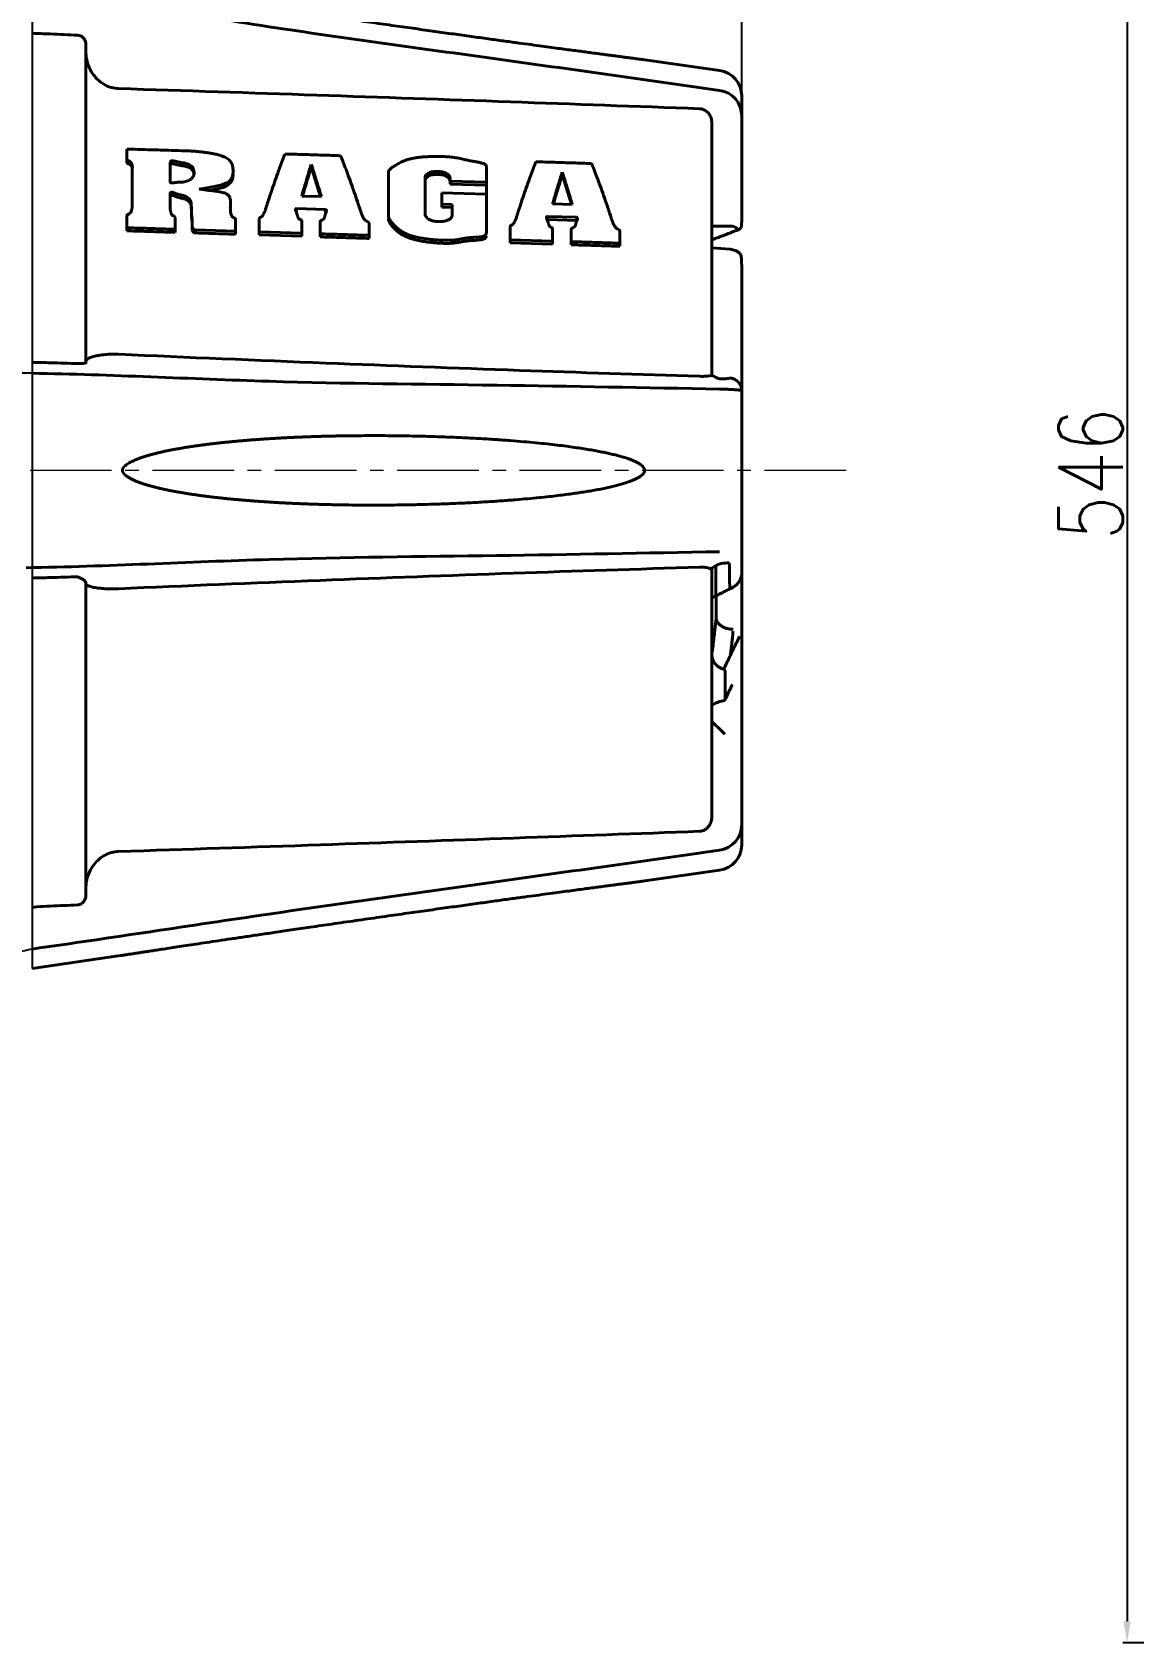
# Model space of a CAD drawing. Header units: millimetres. Extents: x 1758 to 4202, y 581 to 2263.
# Drawn here: x 2908 to 3165.2, y 1529 to 1904.9 of the extents above; entities that cross this region are included whole.
import ezdxf

# ---------------------------------------------------------------- set-up
doc = ezdxf.new("R2010")
doc.units = ezdxf.units.MM
doc.linetypes.add('CENTER2', pattern=[28.575, 19.05, -3.175, 3.175, -3.175])
for name, color, linetype, lineweight in [('1CEN', 4, 'CENTER2', 9), ('尺寸', 3, 'Continuous', 9), ('尺寸线', 3, 'Continuous', 15), ('粗实线', 7, 'Continuous', 40)]:
    doc.layers.add(name, color=color, linetype=linetype, lineweight=lineweight)
doc.styles.add('STYLE1', font='txt.shx', dxfattribs={"width": 0.8, "height": 3, "bigfont": 'gbcbig.shx'})
doc.dimstyles.new('工程标注', dxfattribs={"dimtxt": 6, "dimasz": 5, "dimexe": 1, "dimexo": 0, "dimgap": 1, "dimtad": 1, "dimdec": 0, "dimdsep": 46, "dimtxsty": 'STYLE1', "dimcen": 1, "dimclrd": 256, "dimclrt": 256, "dimadec": 0, "dimazin": 2, "dimtfac": 1, "dimtdec": 0, "dimtmove": 0, "dimatfit": 3, "dimfxl": 0, "dimtolj": 1, "dimarcsym": 0})

# ---------------------------------------------------------------- blocks, each defined once
blk = doc.blocks.new('*D15')
at = {"layer": 'DEFPOINTS', "color": 0, "ltscale": 10, "transparency": 16777216}
for p in [(3209.93, 2074.59), (3163.62, 1529.01), (3518.17, 1529.01)]:
    blk.add_point(p, dxfattribs=at)
at = {"layer": '尺寸线', "color": 0, "lineweight": -2, "ltscale": 10, "transparency": 16777216}
for p, q in [((3209.93, 2074.59), (3162.62, 2074.59)), ((3518.17, 1529.01), (3162.62, 1529.01))]:
    blk.add_line(p, q, dxfattribs=at)
at = {"layer": '尺寸线', "lineweight": -2, "ltscale": 10, "transparency": 16777216}
blk.add_line((3163.62, 2069.59), (3163.62, 1534.01), dxfattribs=at)
at = {"layer": '尺寸线', "ltscale": 10, "transparency": 16777216}
for points in [[(3162.78, 2069.59), (3164.45, 2069.59), (3163.62, 2074.59)], [(3162.78, 1534.01), (3164.45, 1534.01), (3163.62, 1529.01)]]:
    blk.add_solid(points, dxfattribs=at)
at = {"layer": '尺寸线', "ltscale": 10, "transparency": 16777216, "insert": (3155.12, 1801.8), "char_height": 3, "attachment_point": 5, "rotation": 90, "style": 'STYLE1'}
blk.add_mtext('\\A1;{\\H5x;546}', dxfattribs=at)
blk = doc.blocks.new('*D23')
at = {"layer": 'DEFPOINTS', "color": 0, "ltscale": 10, "transparency": 16777216}
for p in [(3073.65, 2151.74), (2110.95, 2095.16), (3073.65, 1889.99)]:
    blk.add_point(p, dxfattribs=at)
at = {"layer": '尺寸', "color": 0, "lineweight": -2, "ltscale": 10, "transparency": 16777216}
for p, q in [((2110.95, 2095.16), (2110.95, 2152.74)), ((3073.65, 1889.99), (3073.65, 2152.74))]:
    blk.add_line(p, q, dxfattribs=at)
at = {"layer": '尺寸', "lineweight": -2, "ltscale": 10, "transparency": 16777216}
blk.add_line((2115.95, 2151.74), (3068.65, 2151.74), dxfattribs=at)
at = {"layer": '尺寸', "ltscale": 10, "transparency": 16777216}
for points in [[(2115.95, 2152.57), (2115.95, 2150.91), (2110.95, 2151.74)], [(3068.65, 2152.57), (3068.65, 2150.91), (3073.65, 2151.74)]]:
    blk.add_solid(points, dxfattribs=at)
at = {"layer": '尺寸', "ltscale": 10, "transparency": 16777216, "insert": (2592.3, 2160.24), "char_height": 3, "attachment_point": 5, "style": 'STYLE1'}
blk.add_mtext('\\A1;{\\H5x;963}', dxfattribs=at)

msp = doc.modelspace()

# ---------------------------------------------------------------- linework, layer by layer
at = {"color": 7, "linetype": 'Continuous'}
msp.add_line((2907.997, 1918.796), (2907.997, 1686.375), dxfattribs=at)
for points, knots in [([(2907.997, 1825.294), (2902.681, 1825.306), (2890.213, 1825.331), (2869.99, 1825.366), (2846.647, 1825.397), (2821.316, 1825.422), (2793.786, 1825.442), (2763.938, 1825.453), (2743.231, 1825.454), (2732.478, 1825.453)], [69.5005712, 69.5005712, 69.5005712, 69.5005712, 85.4477395, 106.904581, 130.1700807, 155.4757981, 182.8995495, 212.7602125, 245.0191428, 245.0191428, 245.0191428, 245.0191428]), ([(2907.997, 1690.919), (2903.27, 1689.804), (2893.511, 1688.504), (2878.838, 1686.643), (2864.002, 1684.86), (2850.747, 1683.351), (2838.828, 1682.066), (2828.044, 1680.964), (2818.247, 1680.013), (2809.331, 1679.189), (2801.197, 1678.465), (2793.691, 1677.841), (2786.608, 1677.228), (2772.894, 1676.434), (2761.817, 1673.227), (2752.745, 1672.568)], [69.3320038, 69.3320038, 69.3320038, 69.3320038, 82.1285454, 98.8693385, 113.7009861, 126.9576604, 138.8891545, 149.6674815, 159.4777749, 168.418445, 176.5298085, 183.9751088, 191.0137822, 197.8604956, 225.1487583, 225.1487583, 225.1487583, 225.1487583])]:
    msp.add_open_spline(points, degree=3, knots=knots, dxfattribs=at)
at = {"layer": '1CEN', "color": 1}
msp.add_line((3097.997, 1802.593), (2176.178, 1802.593), dxfattribs=at)
at = {"layer": '粗实线', "color": 0}
for p, q in [((2920.508, 1827.797), (2920.508, 1902.048)), ((3051.021, 1898.427), (3068.493, 1895.939)), ((3073.652, 1861.362), (3073.652, 1889.993)), ((3066.645, 1824.932), (3066.645, 1883.826)), ((2930.123, 1875.134), (2930.122, 1877.613)), ((2931.371, 1872.925), (2931.371, 1864.834)), ((2940.206, 1874.646), (2940.206, 1869.888)), ((2973.149, 1873.327), (2973.149, 1874.039)), ((2991.183, 1872.14), (2991.183, 1862.063)), ((3014.057, 1873.498), (3014.057, 1869.177)), ((3031.738, 1871.512), (3031.738, 1872.225)), ((2999.711, 1870.818), (2999.711, 1862.371)), ((3005.585, 1870.325), (3005.585, 1870.676)), ((3005.585, 1869.439), (3005.585, 1870.325)), ((3014.057, 1869.887), (3005.585, 1870.149)), ((3014.057, 1869.177), (3005.585, 1869.439)), ((3014.057, 1860.925), (3014.057, 1869.877)), ((2931.374, 1864.505), (2931.371, 1864.834)), ((2940.208, 1865.09), (2940.206, 1864.043)), ((2940.207, 1867.332), (2940.208, 1865.09)), ((2970.916, 1866.639), (2975.51, 1866.499)), ((3003.648, 1864.013), (3003.648, 1867.397)), ((3003.648, 1867.397), (3014.057, 1867.073)), ((3003.648, 1864.722), (3006.066, 1864.647)), ((3006.066, 1862.193), (3006.066, 1864.647)), ((3014.057, 1867.073), (3014.057, 1858.1)), ((3029.505, 1864.829), (3034.099, 1864.689)), ((2930.123, 1858.523), (2930.123, 1862.092)), ((2941.398, 1861.657), (2941.398, 1858.171)), ((2954.258, 1863.594), (2954.255, 1863.452)), ((2954.26, 1863.855), (2954.258, 1863.594)), ((2954.258, 1863.452), (2954.258, 1863.594)), ((2955.475, 1861.259), (2955.475, 1857.73)), ((2961.003, 1857.556), (2961.003, 1861.366)), ((2969.723, 1863.706), (2976.497, 1863.496)), ((2970.91, 1860.841), (2970.91, 1857.247)), ((2975.26, 1857.109), (2975.26, 1860.684)), ((2976.497, 1862.787), (2976.497, 1863.496)), ((3003.648, 1864.013), (3006.066, 1863.938)), ((3028.299, 1861.181), (3035.087, 1860.971)), ((3028.313, 1861.891), (3035.087, 1861.681)), ((3035.087, 1860.971), (3035.087, 1861.681)), ((2946.085, 1858.023), (2946.085, 1858.739)), ((2946.085, 1858.739), (2955.475, 1858.446)), ((2961.003, 1858.272), (2970.91, 1857.963)), ((2961.003, 1857.556), (2970.91, 1857.247)), ((2986.641, 1856.754), (2986.641, 1857.47)), ((3019.592, 1855.721), (3019.592, 1859.543)), ((3029.5, 1859.018), (3029.5, 1855.411)), ((3033.849, 1855.274), (3033.849, 1858.86)), ((3019.592, 1856.437), (3029.5, 1856.128)), ((3019.592, 1855.721), (3029.5, 1855.411)), ((3045.23, 1854.918), (3045.23, 1855.635)), ((3070.888, 1854.226), (3066.645, 1854.584)), ((3073.411, 1852.936), (3073.411, 1852.937)), ((3073.652, 1849.675), (3073.652, 1715.242)), ((2920.508, 1827.471), (2920.508, 1827.797)), ((3066.645, 1824.486), (3066.645, 1824.932)), ((2979.809, 1810.659), (2979.845, 1810.66)), ((2979.831, 1794.575), (2979.826, 1794.575)), ((3066.645, 1721.709), (3066.645, 1779.28)), ((2920.508, 1703.45), (2920.508, 1776.417)), ((3067.644, 1767.892), (3067.644, 1773.078)), ((3067.646, 1768.363), (3067.646, 1773.079)), ((3069.768, 1755.814), (3069.768, 1749.127)), ((3051.021, 1706.808), (3068.493, 1709.296)), ((2907.997, 1686.341), (2928.629, 1689.376))]:
    msp.add_line(p, q, dxfattribs=at)
at = {"layer": '粗实线'}
msp.add_line((2907.997, 1700.574), (2908.998, 1700.777), dxfattribs=at)
at = {"layer": '粗实线', "color": 0}
for centre, start, end in [((3067.646, 1889.993), 0, 81.89421), ((3067.646, 1885.356), 0, 81.89421), ((3067.646, 1719.947), 278.10579, 0), ((3067.646, 1715.242), 278.10579, 0)]:
    msp.add_arc(centre, 6.006, start, end, dxfattribs=at)
for points, start_tangent, end_tangent in [([(2907.997, 1914.681), (2963.237, 1906.167), (3016.271, 1898.653), (3068.493, 1891.301)], (0.9901139, -0.1402656), (0.9901087, -0.1403022)), ([(3050.166, 1898.539), (3049.635, 1898.608), (3049.017, 1898.689), (3048.303, 1898.783), (3047.493, 1898.889), (3046.586, 1899.009), (3045.58, 1899.141), (3044.469, 1899.288), (3043.245, 1899.449), (3041.887, 1899.629), (3040.434, 1899.822), (3038.98, 1900.015), (3037.516, 1900.21), (3036.004, 1900.412), (3034.406, 1900.625), (3032.684, 1900.856), (3030.801, 1901.109), (3028.719, 1901.39), (3026.399, 1901.704), (3023.804, 1902.056), (3020.895, 1902.452), (3017.635, 1902.898), (3013.98, 1903.401), (3010.003, 1903.95), (3005.83, 1904.53), (3001.459, 1905.141), (2996.855, 1905.788), (2991.986, 1906.478), (2986.819, 1907.214), (2981.283, 1908.009), (2975.759, 1908.807), (2970.825, 1909.526), (2966.523, 1910.156), (2962.735, 1910.713), (2959.358, 1911.213), (2956.293, 1911.668), (2953.435, 1912.094), (2950.685, 1912.506), (2948.13, 1912.889), (2945.865, 1913.231), (2943.881, 1913.53), (2942.145, 1913.793), (2940.624, 1914.024), (2939.286, 1914.227), (2938.097, 1914.408), (2937.024, 1914.571), (2936.036, 1914.722), (2935.101, 1914.865), (2934.185, 1915.005), (2933.281, 1915.144), (2932.439, 1915.273), (2931.688, 1915.388), (2931.024, 1915.49), (2930.436, 1915.58), (2929.924, 1915.659), (2929.489, 1915.726), (2929.126, 1915.782), (2928.897, 1915.817)], (-0.991491, 0.1301752), (-0.9883401, 0.1522624)), ([(2918.611, 1904.175), (2915.415, 1904.323), (2912.21, 1904.47), (2907.997, 1904.618)], (-0.9989337, 0.0461673), (-0.9989443, 0.0459388)), ([(2918.611, 1904.175), (2919.195, 1904.053), (2919.718, 1903.752), (2920.134, 1903.298), (2920.409, 1902.718), (2920.508, 1902.048)], (0.9989337, -0.0461673), (0, -1)), ([(2920.508, 1900.489), (2920.723, 1898.481), (2921.345, 1896.59), (2922.308, 1894.941), (2923.534, 1893.599), (2924.993, 1892.58), (2926.559, 1891.955), (2928.167, 1891.715)], (0, -1), (0.9994933, -0.0318294)), ([(3050.607, 1898.481), (3050.166, 1898.539)], (-0.9916409, 0.1290287), (-0.991491, 0.1301752)), ([(3051.021, 1898.427), (3050.607, 1898.481)], (0.9920292, -0.1260078), (-0.9916409, 0.1290287)), ([(2928.167, 1891.715), (2974.442, 1890.194), (3019.645, 1888.622), (3063.773, 1887.015)], (0.9994933, -0.0318294), (0.9993095, -0.0371545)), ([(3063.773, 1887.015), (3064.66, 1886.837), (3065.452, 1886.385), (3066.077, 1885.706), (3066.493, 1884.833), (3066.645, 1883.814)], (0.9993095, -0.0371545), (0, -1)), ([(2930.122, 1877.613), (2934.965, 1877.462), (2939.803, 1877.311), (2944.637, 1877.162)], (0.9995146, -0.0311527), (0.9995145, -0.0311574)), ([(2944.637, 1877.162), (2945.556, 1877.115), (2946.469, 1877.04), (2947.38, 1876.946), (2948.291, 1876.835), (2949.215, 1876.704), (2950.171, 1876.539), (2951.169, 1876.318), (2952.222, 1876.005), (2953.277, 1875.542), (2954.144, 1874.889), (2954.65, 1874.057), (2954.856, 1873.103), (2954.901, 1872.417)], (0.9995145, -0.0311574), (0.0040412, -0.9999918)), ([(2966.766, 1875.843), (2965.513, 1872.511), (2964.008, 1868.219), (2963.415, 1866.443)], (-0.3622717, -0.9320725), (-0.312924, -0.9497782)), ([(2967.009, 1876.466), (2966.766, 1875.843)], (-0.3665055, -0.9304159), (-0.3622717, -0.9320725)), ([(2967.009, 1876.466), (2971.341, 1876.331), (2975.669, 1876.196), (2979.994, 1876.061)], (0.9995143, -0.0311635), (0.9995142, -0.0311678)), ([(2979.994, 1876.061), (2980.243, 1875.442)], (0.3747053, -0.9271439), (0.3706265, -0.928782)), ([(2991.183, 1872.14), (2991.264, 1872.498), (2991.477, 1872.833), (2991.779, 1873.131), (2992.133, 1873.395), (2992.509, 1873.637), (2992.909, 1873.875), (2993.339, 1874.122), (2993.805, 1874.38), (2994.318, 1874.637), (2994.892, 1874.883), (2995.536, 1875.109), (2996.255, 1875.305), (2997.028, 1875.467), (2997.845, 1875.6), (2998.724, 1875.708), (2999.688, 1875.793), (3000.762, 1875.854), (3001.965, 1875.883), (3003.288, 1875.873), (3004.7, 1875.815), (3006.161, 1875.689), (3007.569, 1875.47), (3008.812, 1875.19), (3009.915, 1874.938), (3010.921, 1874.744), (3011.837, 1874.586), (3012.663, 1874.417), (3013.369, 1874.199), (3013.889, 1873.882)], (0.0036288, 0.9999934), (0.6699084, -0.7424438)), ([(2930.165, 1875.023), (2930.123, 1875.134)], (-0.6657848, 0.7461438), (0.0877283, 0.9961444)), ([(2930.122, 1874.413), (2930.123, 1874.897), (2930.122, 1875.134)], (0, 1), (-0.0033856, 0.9999943)), ([(2931.065, 1873.777), (2930.708, 1874.055), (2930.313, 1874.208), (2930.122, 1874.413)], (-0.629671, 0.7768619), (0.0016668, 0.9999986)), ([(2931.38, 1873.396), (2931.376, 1873.553), (2931.346, 1873.826), (2931.279, 1874.075), (2931.06, 1874.497), (2930.697, 1874.77), (2930.304, 1874.924), (2930.165, 1875.023)], (-0.0000905, 1), (-0.6657848, 0.7461438)), ([(2931.282, 1873.356), (2931.065, 1873.777)], (-0.3167393, 0.9485126), (-0.629671, 0.7768619)), ([(2931.371, 1872.925), (2931.378, 1873.253)], (0.000918, 0.9999996), (0.0224389, 0.9997482)), ([(2931.378, 1873.253), (2931.38, 1873.396)], (0.0224389, 0.9997482), (-0.0000906, 1)), ([(2945.797, 1872.158), (2945.796, 1872.172), (2945.71, 1872.749), (2945.472, 1873.265), (2945.119, 1873.686), (2944.665, 1873.994), (2944.169, 1874.191), (2943.689, 1874.322), (2943.233, 1874.401), (2942.815, 1874.458), (2942.438, 1874.521), (2942.099, 1874.594), (2941.791, 1874.667), (2941.509, 1874.732), (2941.247, 1874.787), (2941.003, 1874.832), (2940.566, 1874.871), (2940.206, 1874.646)], (-0.006593, 0.9999783), (-0.0014632, -0.9999989)), ([(2945.441, 1872.602), (2945.079, 1873.01), (2944.618, 1873.306), (2944.125, 1873.494), (2943.648, 1873.62), (2943.196, 1873.695), (2942.784, 1873.751), (2942.411, 1873.815), (2942.077, 1873.888), (2941.773, 1873.959), (2941.494, 1874.023), (2941.235, 1874.078), (2940.993, 1874.121), (2940.56, 1874.159), (2940.257, 1874.045)], (-0.559464, 0.8288547), (-0.7226038, -0.6912624)), ([(2945.769, 1871.782), (2945.692, 1872.097), (2945.441, 1872.602)], (-0.160322, 0.9870648), (-0.559464, 0.8288547)), ([(2945.724, 1871.57), (2945.797, 1872.158)], (0.2517258, 0.9677986), (-0.006593, 0.9999783)), ([(2954.901, 1872.417), (2954.888, 1872.075), (2954.651, 1871.078), (2954.092, 1870.246), (2953.187, 1869.624), (2951.947, 1869.188), (2950.469, 1868.843), (2948.822, 1868.542), (2947.013, 1868.255)], (0.0040412, -0.9999918), (-0.9889358, -0.1483439)), ([(2973.149, 1874.039), (2972.406, 1871.682), (2971.661, 1869.214), (2970.916, 1866.639)], (-0.3066254, -0.9518303), (-0.2730391, -0.9620029)), ([(2973.149, 1873.327), (2972.406, 1870.972), (2971.661, 1868.506), (2971.116, 1866.634)], (-0.3069783, -0.9517165), (-0.2757267, -0.9612361)), ([(2973.149, 1874.039), (2973.934, 1871.634), (2974.722, 1869.119), (2975.51, 1866.499)], (0.3167142, -0.948521), (0.2828682, -0.9591588)), ([(2973.149, 1873.327), (2973.934, 1870.924), (2974.722, 1868.41), (2975.298, 1866.506)], (0.3170682, -0.9484028), (0.2855939, -0.9583507)), ([(2980.243, 1875.442), (2981.592, 1871.945), (2983.197, 1867.486), (2983.91, 1865.402)], (0.3706265, -0.928782), (0.3193872, -0.9476243)), ([(3005.585, 1870.676), (3005.528, 1871.02), (3005.366, 1871.344), (3005.106, 1871.641), (3004.75, 1871.901), (3004.301, 1872.111), (3003.775, 1872.265), (3003.205, 1872.361), (3002.626, 1872.403), (3002.053, 1872.392), (3001.489, 1872.323), (3000.964, 1872.194), (3000.518, 1872.006), (3000.167, 1871.763), (2999.915, 1871.478), (2999.763, 1871.161), (2999.711, 1870.818)], (-0.0003305, 0.9999999), (-0.0020601, -0.9999979)), ([(3013.889, 1873.882), (3014.057, 1873.498)], (0.6699083, -0.7424438), (0, -1)), ([(3025.354, 1874.021), (3024.103, 1870.701), (3022.597, 1866.411), (3021.895, 1864.3)], (-0.3634521, -0.9316129), (-0.3111041, -0.9503758)), ([(3025.599, 1874.645), (3025.354, 1874.021)], (-0.3678628, -0.9298801), (-0.3634521, -0.9316129)), ([(3025.599, 1874.645), (3029.931, 1874.509), (3034.259, 1874.374), (3038.584, 1874.239)], (0.9995137, -0.0311818), (0.9995136, -0.0311866)), ([(3031.738, 1872.225), (3030.996, 1869.873), (3030.251, 1867.406), (3029.505, 1864.829)], (-0.3073715, -0.9515896), (-0.2727265, -0.9620916)), ([(3031.738, 1872.225), (3032.524, 1869.824), (3033.311, 1867.311), (3034.099, 1864.689)], (0.3174621, -0.948271), (0.2825516, -0.9592521)), ([(3038.584, 1874.239), (3038.833, 1873.621)], (0.3760622, -0.9265944), (0.3718136, -0.9283074)), ([(3038.833, 1873.621), (3040.181, 1870.135), (3041.787, 1865.678), (3042.611, 1863.26)], (0.3718136, -0.9283074), (0.3175551, -0.9482398)), ([(2940.206, 1869.888), (2940.551, 1869.696), (2940.824, 1869.711), (2941.112, 1869.747), (2941.421, 1869.794), (2941.761, 1869.838), (2942.139, 1869.862), (2942.556, 1869.866), (2943.011, 1869.887), (2943.499, 1869.956), (2944.021, 1870.074), (2944.562, 1870.264), (2945.08, 1870.568)], (-0.0016659, -0.9999986), (0.7848795, 0.6196484)), ([(2945.08, 1870.568), (2945.486, 1871.014), (2945.724, 1871.57)], (0.7848795, 0.6196484), (0.2517258, 0.9677986)), ([(2947.013, 1868.255), (2948.318, 1868.088), (2949.534, 1867.933), (2950.665, 1867.783), (2951.711, 1867.622), (2952.655, 1867.416), (2953.436, 1867.086)], (0.9917996, -0.1278025), (0.8444867, -0.5355766)), ([(2954.901, 1871.707), (2954.889, 1871.372), (2954.653, 1870.375), (2954.096, 1869.542), (2953.192, 1868.918), (2951.952, 1868.481), (2950.473, 1868.136), (2949.436, 1867.939)], (0.0040018, -0.999992), (-0.9845898, -0.1748796)), ([(3005.107, 1870.93), (3004.751, 1871.19), (3004.302, 1871.399), (3003.776, 1871.553), (3003.205, 1871.65), (3002.626, 1871.691), (3002.052, 1871.68), (3001.487, 1871.611), (3000.962, 1871.482), (3000.514, 1871.293), (3000.164, 1871.05), (2999.913, 1870.765), (2999.762, 1870.447)], (-0.7391917, 0.6734951), (-0.2914847, -0.9565755)), ([(3005.366, 1870.633), (3005.107, 1870.93)], (-0.5607834, 0.8279626), (-0.7391917, 0.6734951)), ([(3005.585, 1869.966), (3005.528, 1870.31), (3005.366, 1870.633)], (-0.0003308, 0.9999999), (-0.5607834, 0.8279626)), ([(3031.738, 1871.512), (3030.996, 1869.163), (3030.251, 1866.697), (3029.706, 1864.824)], (-0.3077476, -0.951468), (-0.2754856, -0.9613052)), ([(3031.738, 1871.512), (3032.524, 1869.114), (3033.311, 1866.602), (3033.887, 1864.696)], (0.3178393, -0.9481446), (0.2853502, -0.9584233)), ([(2931.314, 1863.798), (2931.359, 1864.112), (2931.373, 1864.413)], (0.201245, 0.9795409), (0.0136144, 0.9999073)), ([(2931.373, 1864.413), (2931.373, 1864.458), (2931.373, 1864.505)], (0.0136143, 0.9999073), (0.0003985, 0.9999999)), ([(2945.357, 1860.954), (2945.354, 1861.135), (2945.301, 1861.65), (2945.212, 1862.212), (2945.164, 1862.824), (2945.156, 1863.469), (2945.151, 1864.126), (2945.122, 1864.759), (2945.017, 1865.341), (2944.777, 1865.836), (2944.407, 1866.214), (2943.973, 1866.484), (2943.537, 1866.67), (2943.116, 1866.793), (2942.725, 1866.88), (2942.372, 1866.966), (2942.058, 1867.059), (2941.777, 1867.154), (2941.523, 1867.245), (2941.29, 1867.328), (2940.872, 1867.461), (2940.5, 1867.533), (2940.207, 1867.332)], (0.0002671, 1), (0.0516927, -0.998663)), ([(2945.297, 1860.965), (2945.208, 1861.534), (2945.163, 1862.152), (2945.156, 1862.803), (2945.15, 1863.462), (2945.118, 1864.093), (2945.005, 1864.671), (2944.754, 1865.158), (2944.378, 1865.528), (2943.943, 1865.791), (2943.508, 1865.972), (2943.089, 1866.09), (2942.702, 1866.177), (2942.353, 1866.262), (2942.042, 1866.355), (2941.765, 1866.45), (2941.513, 1866.54), (2941.282, 1866.622), (2940.868, 1866.753), (2940.501, 1866.825), (2940.248, 1866.73)], (-0.1522447, 0.9883428), (-0.7083697, -0.7058416)), ([(2953.436, 1867.086), (2953.958, 1866.585), (2954.206, 1865.961), (2954.278, 1865.249), (2954.28, 1865.073)], (0.8444867, -0.5355766), (0.0000638, -1)), ([(2954.28, 1865.073), (2954.267, 1864.46), (2954.254, 1863.855)], (0.0000638, -1), (-0.0001255, -1)), ([(2963.415, 1866.443), (2962.501, 1863.613)], (-0.312924, -0.9497782), (-0.3016715, -0.9534119)), ([(2983.91, 1865.402), (2984.801, 1862.709)], (0.3193872, -0.9476243), (0.3088945, -0.9510963)), ([(3021.895, 1864.3), (3021.091, 1861.797)], (-0.3111041, -0.9503758), (-0.3009757, -0.9536318)), ([(2930.123, 1862.092), (2930.3, 1862.323), (2930.666, 1862.491), (2930.985, 1862.793), (2931.086, 1863.008)], (-0.0762049, 0.9970922), (0.3359034, 0.9418964)), ([(2931.086, 1863.008), (2931.161, 1863.251), (2931.241, 1863.512), (2931.314, 1863.798)], (0.3359034, 0.9418964), (0.201245, 0.9795409)), ([(2940.206, 1864.043), (2940.216, 1863.689), (2940.251, 1863.361), (2940.314, 1863.06)], (0.0034804, -0.9999939), (0.2380289, -0.9712581)), ([(2940.314, 1863.06), (2940.385, 1862.782), (2940.457, 1862.524), (2940.576, 1862.293)], (0.2380289, -0.9712581), (0.6140922, -0.7892343)), ([(2940.576, 1862.293), (2940.765, 1862.126), (2940.982, 1862.014), (2941.398, 1861.657)], (0.6140922, -0.7892343), (0.0012064, -0.9999993)), ([(2945.335, 1860.051), (2945.337, 1860.227), (2945.351, 1860.662)], (0.0007863, 0.9999997), (0.0334195, 0.9994414)), ([(2945.351, 1860.662), (2945.357, 1860.954)], (0.0334195, 0.9994414), (0.0002671, 1)), ([(2954.256, 1863.452), (2954.257, 1863.355)], (0.0000621, -1), (0.0244439, -0.9997012)), ([(2954.257, 1863.355), (2954.261, 1863.262)], (0.0244439, -0.9997012), (0.0512756, -0.9986845)), ([(2954.261, 1863.262), (2954.293, 1862.957), (2954.357, 1862.677), (2954.439, 1862.422)], (0.0512757, -0.9986845), (0.3250524, -0.945696)), ([(2954.439, 1862.422), (2954.524, 1862.188), (2954.748, 1861.79), (2954.921, 1861.657)], (0.3250524, -0.945696), (0.8665517, -0.4990874)), ([(2954.921, 1861.657), (2955.109, 1861.565), (2955.475, 1861.259)], (0.8665517, -0.4990873), (0.0012336, -0.9999992)), ([(2961.003, 1861.366), (2961.171, 1861.609), (2961.337, 1861.702)], (-0.0708203, 0.9974891), (0.9021052, 0.4315162)), ([(2961.337, 1861.702), (2961.524, 1861.795), (2961.842, 1862.097), (2962.051, 1862.527), (2962.161, 1862.766), (2962.276, 1863.024), (2962.392, 1863.305)], (0.9021052, 0.4315162), (0.3626641, 0.9319199)), ([(2962.392, 1863.305), (2962.501, 1863.613)], (0.3626641, 0.9319199), (0.3016812, 0.9534089)), ([(2969.476, 1863.501), (2969.559, 1863.144), (2969.617, 1863.002)], (-0.2617982, -0.9651226), (0.3563682, -0.9343456)), ([(2969.723, 1863.706), (2969.481, 1863.516), (2969.476, 1863.501)], (-0.9977828, 0.0665544), (-0.2617982, -0.9651226)), ([(2969.617, 1863.002), (2969.675, 1862.846), (2969.803, 1862.495)], (0.3563682, -0.9343456), (0.3078731, -0.9514274)), ([(2969.709, 1862.997), (2969.723, 1863.469), (2969.723, 1863.5)], (0, 1), (-0.0123925, 0.9999232)), ([(2969.723, 1863.5), (2969.71, 1863.704)], (-0.0123925, 0.9999232), (-0.1318277, 0.9912726)), ([(2969.803, 1862.495), (2969.862, 1862.291)], (0.3078731, -0.9514274), (0.2535506, -0.9673221)), ([(2969.862, 1862.291), (2969.917, 1862.069), (2969.978, 1861.84)], (0.2535506, -0.9673221), (0.2970042, -0.9548762)), ([(2969.978, 1861.84), (2970.068, 1861.617), (2970.364, 1861.272), (2970.722, 1861.077), (2970.91, 1860.841)], (0.2970042, -0.9548762), (0.0012727, -0.9999992)), ([(2975.26, 1860.684), (2975.438, 1860.928), (2975.806, 1861.107), (2976.126, 1861.416), (2976.227, 1861.631)], (-0.074331, 0.9972336), (0.3350455, 0.942202)), ([(2976.227, 1861.631), (2976.298, 1861.876), (2976.361, 1862.139), (2976.436, 1862.404)], (0.3350455, 0.942202), (0.2991245, 0.9542141)), ([(2976.436, 1862.404), (2976.528, 1862.653), (2976.681, 1863.074), (2976.673, 1863.274)], (0.2991245, 0.9542141), (-0.1815958, 0.9833733)), ([(2976.673, 1863.274), (2976.497, 1863.496)], (-0.1815958, 0.9833733), (-0.9995219, 0.0309185)), ([(2984.801, 1862.709), (2984.929, 1862.367), (2985.072, 1862.056), (2985.218, 1861.774)], (0.3089124, -0.9510905), (0.4778271, -0.8784539)), ([(2985.218, 1861.774), (2985.363, 1861.516), (2985.505, 1861.28), (2985.661, 1861.068), (2985.849, 1860.898)], (0.4778271, -0.8784539), (0.8112032, -0.5847643)), ([(2985.849, 1860.898), (2986.264, 1860.679), (2986.634, 1860.327)], (0.8112032, -0.5847643), (0.0036803, -0.9999932)), ([(3014.057, 1858.1), (3013.926, 1857.684), (3013.558, 1857.39), (3013.035, 1857.208), (3012.41, 1857.099), (3011.719, 1857.034), (3010.965, 1856.99), (3010.144, 1856.934), (3009.258, 1856.831), (3008.304, 1856.669), (3007.262, 1856.485), (3006.109, 1856.35), (3004.827, 1856.305), (3003.386, 1856.345), (3001.827, 1856.454), (3000.276, 1856.621), (2998.817, 1856.845), (2997.501, 1857.123), (2996.357, 1857.452), (2995.383, 1857.822), (2994.57, 1858.219), (2993.904, 1858.632), (2993.353, 1859.052), (2992.89, 1859.47), (2992.481, 1859.878), (2992.1, 1860.279), (2991.754, 1860.691), (2991.462, 1861.125), (2991.26, 1861.587), (2991.183, 1862.063)], (0, -1), (-0.0027215, 0.9999963)), ([(3014.057, 1857.386), (3013.926, 1856.971), (3013.559, 1856.676), (3013.036, 1856.493), (3012.412, 1856.383), (3011.721, 1856.319), (3010.967, 1856.274), (3010.147, 1856.218), (3009.261, 1856.116), (3008.306, 1855.954), (3007.265, 1855.769), (3006.113, 1855.634), (3004.831, 1855.588), (3003.391, 1855.628), (3001.832, 1855.736), (3000.28, 1855.904), (2998.821, 1856.128), (2997.504, 1856.406), (2996.359, 1856.736), (2995.384, 1857.107), (2994.57, 1857.504), (2993.903, 1857.919), (2993.353, 1858.34), (2992.889, 1858.758), (2992.479, 1859.167), (2992.099, 1859.568), (2991.752, 1859.981), (2991.461, 1860.417), (2991.259, 1860.879), (2991.183, 1861.356)], (0, -1), (0, 1)), ([(2999.711, 1862.371), (2999.82, 1861.99), (3000.093, 1861.596)], (0.0030099, -0.9999955), (0.6818399, -0.7315014)), ([(3000.093, 1861.596), (3000.558, 1861.233)], (0.6818399, -0.7315014), (0.8631032, -0.5050275)), ([(3000.558, 1861.233), (3001.205, 1860.951), (3001.999, 1860.768), (3002.911, 1860.689), (3003.882, 1860.732), (3004.777, 1860.917), (3005.483, 1861.257)], (0.8631032, -0.5050276), (0.8178105, 0.5754876)), ([(3005.483, 1861.257), (3005.926, 1861.721)], (0.8178105, 0.5754876), (0.5040353, 0.8636831)), ([(3005.926, 1861.721), (3006.066, 1862.193)], (0.5040353, 0.863683), (0.0012093, 0.9999993)), ([(3019.927, 1859.88), (3020.113, 1859.974), (3020.432, 1860.277), (3020.641, 1860.708), (3020.75, 1860.948), (3020.866, 1861.207), (3020.982, 1861.488)], (0.9015448, 0.4326858), (0.3618061, 0.9322534)), ([(3020.982, 1861.488), (3021.091, 1861.797)], (0.3618061, 0.9322534), (0.3009845, 0.953629)), ([(3028.066, 1861.685), (3028.149, 1861.328), (3028.206, 1861.185)], (-0.2608423, -0.9653814), (0.3553864, -0.9347195)), ([(3028.313, 1861.891), (3028.07, 1861.7), (3028.066, 1861.685)], (-0.9976949, 0.0678597), (-0.2608423, -0.9653814)), ([(3028.206, 1861.185), (3028.264, 1861.029), (3028.392, 1860.677)], (0.3553864, -0.9347195), (0.3074755, -0.951556)), ([(3028.313, 1861.684), (3028.299, 1861.889)], (-0.0125895, 0.9999207), (-0.1359163, 0.9907203)), ([(3028.299, 1861.181), (3028.313, 1861.654), (3028.313, 1861.684)], (0, 1), (-0.0125895, 0.9999207)), ([(3028.392, 1860.677), (3028.451, 1860.473)], (0.3074755, -0.951556), (0.2531375, -0.9674303)), ([(3034.817, 1859.812), (3034.888, 1860.058), (3034.951, 1860.322), (3035.026, 1860.588)], (0.333246, 0.9428399), (0.2987749, 0.9543236)), ([(3035.026, 1860.588), (3035.118, 1860.837), (3035.271, 1861.258), (3035.263, 1861.458)], (0.2987749, 0.9543236), (-0.1811151, 0.9834619)), ([(3035.263, 1861.458), (3035.087, 1861.681)], (-0.1811151, 0.9834619), (-0.9995218, 0.0309221)), ([(3042.611, 1863.26), (3043.391, 1860.893)], (0.3175551, -0.9482398), (0.3081619, -0.9513339)), ([(3043.391, 1860.893), (3043.519, 1860.549), (3043.661, 1860.238), (3043.808, 1859.955)], (0.3081808, -0.9513278), (0.4767295, -0.8790501)), ([(3073.617, 1860.183), (3073.637, 1860.647)], (0.0483331, 0.9988313), (0.0362094, 0.9993442)), ([(3073.637, 1860.647), (3073.652, 1861.362)], (0.0362094, 0.9993442), (0.0141937, 0.9998993)), ([(2941.398, 1858.886), (2937.642, 1859.004), (2933.883, 1859.121), (2930.123, 1859.238)], (-0.9995143, 0.0311631), (-0.9995144, 0.0311604)), ([(2941.398, 1858.171), (2937.642, 1858.288), (2933.884, 1858.405), (2930.123, 1858.523)], (-0.9995141, 0.0311698), (-0.9995142, 0.0311671)), ([(2946.085, 1858.024), (2945.698, 1858.139), (2945.475, 1858.413), (2945.375, 1858.749), (2945.339, 1859.121), (2945.335, 1860.046)], (-0.999514, 0.0311715), (0.0005931, 0.9999998)), ([(2946.085, 1858.739), (2945.701, 1858.853), (2945.477, 1859.124), (2945.376, 1859.457), (2945.339, 1859.825), (2945.335, 1860.051)], (-0.9995143, 0.0311648), (0.0007863, 0.9999997)), ([(2946.085, 1858.023), (2949.217, 1857.925), (2952.347, 1857.828), (2955.475, 1857.73)], (0.999514, -0.0311715), (0.999514, -0.0311744)), ([(2986.641, 1857.47), (2982.85, 1857.588), (2979.056, 1857.707), (2975.26, 1857.825)], (-0.9995139, 0.0311769), (-0.999514, 0.0311741)), ([(2986.641, 1856.754), (2982.85, 1856.873), (2979.056, 1856.991), (2975.26, 1857.109)], (-0.9995137, 0.0311841), (-0.9995137, 0.0311812)), ([(2986.634, 1860.327), (2986.637, 1859.385)], (0.0036803, -0.9999932), (0.0028032, -0.9999961)), ([(2986.637, 1859.385), (2986.639, 1858.432)], (0.0028032, -0.9999961), (0.0019442, -0.9999981)), ([(2986.639, 1858.432), (2986.641, 1857.47)], (0.0019442, -0.9999981), (0.0011029, -0.9999994)), ([(3019.592, 1859.543), (3019.76, 1859.787), (3019.927, 1859.88)], (-0.0717534, 0.9974224), (0.9015448, 0.4326857)), ([(3028.451, 1860.473), (3028.506, 1860.251), (3028.567, 1860.021)], (0.2531375, -0.9674303), (0.2953618, -0.9553855)), ([(3028.567, 1860.021), (3028.657, 1859.797), (3028.952, 1859.451), (3029.311, 1859.254), (3029.5, 1859.018)], (0.2953618, -0.9553855), (0.0013128, -0.9999991)), ([(3033.849, 1858.86), (3034.027, 1859.105), (3034.396, 1859.285), (3034.716, 1859.595), (3034.817, 1859.812)], (-0.0753278, 0.9971588), (0.333246, 0.9428399)), ([(3043.808, 1859.955), (3043.952, 1859.696), (3044.094, 1859.459), (3044.25, 1859.247), (3044.438, 1859.076)], (0.4767295, -0.8790501), (0.8102118, -0.5861373)), ([(3044.438, 1859.076), (3044.853, 1858.856), (3045.223, 1858.503)], (0.8102118, -0.5861372), (0.0037128, -0.9999931)), ([(3045.223, 1858.503), (3045.224, 1858.273)], (0.0037128, -0.9999931), (0.00349, -0.9999939)), ([(3045.224, 1858.273), (3045.226, 1857.557)], (0.00349, -0.9999939), (0.002808, -0.9999961)), ([(3045.226, 1857.557), (3045.229, 1856.601)], (0.002808, -0.9999961), (0.0019223, -0.9999982)), ([(3066.645, 1859.595), (3068.042, 1859.608), (3069.441, 1859.621), (3070.841, 1859.634)], (0.9999605, 0.0088907), (0.9999563, 0.0093509)), ([(3066.732, 1856.412), (3068.236, 1856.995)], (0.9323299, 0.3616087), (0.9323376, 0.361589)), ([(3068.236, 1856.995), (3070.84, 1858.005)], (0.9323376, 0.361589), (0.9323493, 0.3615589)), ([(3070.84, 1858.005), (3072.955, 1858.825)], (0.9323493, 0.3615589), (0.9323575, 0.3615376)), ([(3070.841, 1859.634), (3071.455, 1859.587), (3071.991, 1859.439), (3072.401, 1859.206), (3072.645, 1858.91)], (0.9999531, 0.0096854), (0.4275647, -0.9039847)), ([(3072.947, 1858.859), (3072.645, 1858.91)], (-0.9643074, -0.2647854), (-0.7520324, 0.6591262)), ([(3072.714, 1858.732), (3072.954, 1858.825)], (0.9323566, 0.3615399), (0.9323575, 0.3615376)), ([(3073.244, 1858.999), (3072.956, 1858.826)], (-0.7513975, -0.6598498), (-0.931756, -0.3630852)), ([(3073.244, 1858.999), (3073.486, 1859.307)], (0.7626131, 0.6468549), (0.4502705, 0.8928922)), ([(3073.486, 1859.307), (3073.592, 1859.704)], (0.4502705, 0.8928922), (0.054507, 0.9985134)), ([(3073.592, 1859.703), (3073.617, 1860.183)], (0.0544263, 0.9985178), (0.0494477, 0.9987767)), ([(3045.23, 1855.635), (3041.439, 1855.753), (3037.646, 1855.871), (3033.849, 1855.99)], (-0.9995133, 0.0311963), (-0.9995134, 0.0311932)), ([(3045.23, 1854.918), (3041.439, 1855.037), (3037.646, 1855.155), (3033.849, 1855.274)], (-0.999513, 0.0312041), (-0.9995131, 0.031201)), ([(3045.229, 1856.601), (3045.23, 1855.635)], (0.0019223, -0.9999982), (0.0010553, -0.9999994)), ([(3066.645, 1856.378), (3066.732, 1856.412)], (0.9323295, 0.3616099), (0.93233, 0.3616087)), ([(3071.173, 1854.193), (3070.888, 1854.226)], (-0.9895682, 0.1440653), (-0.9964271, 0.0844571)), ([(3071.566, 1854.119), (3071.173, 1854.193)], (-0.9730828, 0.2304556), (-0.9911835, 0.132496)), ([(3072.121, 1853.946), (3072.085, 1853.96), (3071.566, 1854.119)], (-0.9303887, 0.3665746), (-0.9730828, 0.2304556)), ([(3072.5, 1853.77), (3072.121, 1853.946)], (-0.8788859, 0.4770321), (-0.9303887, 0.3665746)), ([(3072.786, 1853.593), (3072.5, 1853.77)], (-0.8171149, 0.5764748), (-0.8788859, 0.4770321)), ([(3072.936, 1853.479), (3072.906, 1853.503), (3072.786, 1853.593)], (-0.7725778, 0.6349202), (-0.8171149, 0.5764748)), ([(3073.411, 1852.937), (3072.936, 1853.479)], (-0.513806, 0.8579064), (-0.7632918, 0.6460539)), ([(3073.411, 1852.937), (3073.442, 1852.88), (3073.535, 1852.607)], (0.512467, -0.8587069), (0.1841177, -0.9829042)), ([(3073.535, 1852.607), (3073.551, 1852.474)], (0.1841178, -0.9829042), (0.0499262, -0.9987529)), ([(3073.592, 1851.651), (3073.591, 1851.689), (3073.552, 1852.474)], (-0.0478439, 0.9988548), (-0.0497995, 0.9987592)), ([(3073.606, 1851.356), (3073.592, 1851.651)], (-0.0450544, 0.9989845), (-0.0478439, 0.9988548)), ([(3073.652, 1849.734), (3073.645, 1850.262), (3073.606, 1851.356)], (-0.020811, 0.9997834), (-0.0450544, 0.9989845)), ([(2907.997, 1827.835), (2912.215, 1827.732), (2915.42, 1827.631), (2918.611, 1827.53)], (0.9994854, -0.0320785), (0.9995082, -0.031359)), ([(2920.508, 1827.797), (2920.126, 1827.605), (2919.707, 1827.551), (2919.189, 1827.526), (2918.611, 1827.53)], (0, -1), (-0.9995082, 0.031359)), ([(2928.167, 1829.722), (2926.56, 1829.742), (2924.996, 1829.656), (2923.538, 1829.464), (2922.311, 1829.188), (2921.347, 1828.845), (2920.724, 1828.462), (2920.508, 1828.075)], (-0.9989876, 0.0449854), (0, -1)), ([(3063.773, 1824.574), (3021.772, 1825.96), (2976.569, 1827.663), (2928.167, 1829.722)], (-0.9995286, 0.0307005), (-0.9989876, 0.0449854)), ([(3068.493, 1821.608), (3016.462, 1822.498), (2963.321, 1823.409), (2907.997, 1825.294)], (-0.9998543, 0.017068), (-0.999852, 0.0172036)), ([(3066.645, 1824.932), (3066.077, 1824.667), (3065.451, 1824.596), (3064.659, 1824.565), (3063.773, 1824.574)], (0, -1), (-0.9995286, 0.0307005)), ([(3070.745, 1824.187), (3070.512, 1824.081), (3070.067, 1824.028), (3069.769, 1824.01), (3069.44, 1823.999), (3069.095, 1823.992), (3068.755, 1823.99), (3068.436, 1823.992), (3066.645, 1824.709)], (-0.0422894, -0.9991054), (-0.9998477, 0.0174528)), ([(3073.652, 1821.202), (3073.432, 1822.323), (3072.806, 1823.28), (3071.864, 1823.933), (3070.745, 1824.187)], (0, 1), (-0.9994954, 0.0317635)), ([(3073.652, 1821.202), (3073.196, 1821.331), (3072.811, 1821.38), (3072.312, 1821.427), (3071.719, 1821.472), (3071.062, 1821.512), (3070.375, 1821.546), (3069.694, 1821.573), (3069.057, 1821.593), (3068.493, 1821.608)], (-0.0000024, 1), (-0.999735, 0.0230205)), ([(2929.505, 1803.507), (2929.925, 1803.881), (2930.398, 1804.21), (2930.925, 1804.516), (2931.482, 1804.797), (2932.064, 1805.057), (2932.667, 1805.301), (2933.291, 1805.531), (2933.938, 1805.751), (2934.605, 1805.962), (2935.293, 1806.165), (2935.998, 1806.36), (2936.72, 1806.548), (2937.457, 1806.728), (2938.207, 1806.902), (2938.969, 1807.07), (2939.743, 1807.232), (2940.528, 1807.388), (2941.324, 1807.539), (2942.13, 1807.685), (2942.946, 1807.826), (2943.772, 1807.963), (2944.608, 1808.095), (2945.454, 1808.224), (2946.309, 1808.348), (2947.174, 1808.468), (2948.048, 1808.585), (2948.932, 1808.698), (2949.825, 1808.808), (2950.727, 1808.914), (2951.638, 1809.017), (2952.559, 1809.116), (2953.488, 1809.213), (2954.427, 1809.306), (2955.376, 1809.396), (2956.335, 1809.483), (2957.304, 1809.567), (2958.283, 1809.649), (2959.273, 1809.727), (2960.275, 1809.803), (2961.287, 1809.876), (2962.311, 1809.946), (2963.347, 1810.013), (2964.395, 1810.078), (2965.455, 1810.139), (2966.528, 1810.198), (2967.615, 1810.254), (2968.715, 1810.307), (2969.829, 1810.358), (2970.958, 1810.405), (2972.102, 1810.449), (2973.261, 1810.491), (2974.436, 1810.529), (2975.628, 1810.564), (2976.836, 1810.596), (2978.062, 1810.625), (2979.305, 1810.65), (2979.845, 1810.66)], (0.6921107, 0.7217914), (0.9998484, 0.0174112)), ([(2979.845, 1810.66), (2983.49, 1810.708), (2989.056, 1810.725), (2994.254, 1810.68), (2999.136, 1810.584), (3003.734, 1810.446), (3008.078, 1810.27), (3012.206, 1810.061), (3016.086, 1809.824), (3019.609, 1809.572), (3022.76, 1809.314), (3025.61, 1809.051), (3028.199, 1808.785), (3030.555, 1808.517), (3032.702, 1808.249), (3034.666, 1807.981), (3036.471, 1807.713), (3038.131, 1807.444), (3039.659, 1807.174), (3041.065, 1806.905), (3042.361, 1806.634), (3043.557, 1806.361), (3044.662, 1806.084), (3045.679, 1805.804), (3046.613, 1805.518), (3047.466, 1805.226), (3048.243, 1804.924), (3048.944, 1804.609), (3049.569, 1804.275), (3050.11, 1803.916), (3050.548, 1803.522), (3050.847, 1803.089), (3050.959, 1802.617)], (0.9998483, 0.017418), (-0.0012838, -0.9999992)), ([(2929.059, 1802.617), (2929.179, 1803.067)], (0.0068896, 0.9999763), (0.4538089, 0.891099)), ([(2929.56, 1801.672), (2929.21, 1802.112), (2929.059, 1802.609), (2929.059, 1802.617)], (-0.7105809, 0.7036155), (0.0018709, 0.9999982)), ([(2929.179, 1803.067), (2929.505, 1803.507)], (0.4538089, 0.891099), (0.6921107, 0.7217914)), ([(2979.826, 1794.575), (2979.167, 1794.587), (2977.749, 1794.617), (2976.361, 1794.651), (2975.001, 1794.689), (2973.664, 1794.73), (2972.347, 1794.776), (2971.047, 1794.826), (2969.765, 1794.88), (2968.499, 1794.938), (2967.25, 1794.999), (2966.019, 1795.064), (2964.804, 1795.133), (2963.607, 1795.205), (2962.427, 1795.281), (2961.264, 1795.36), (2960.119, 1795.443), (2958.991, 1795.529), (2957.88, 1795.619), (2956.785, 1795.712), (2955.704, 1795.808), (2954.639, 1795.908), (2953.588, 1796.012), (2952.55, 1796.119), (2951.525, 1796.23), (2950.513, 1796.346), (2949.512, 1796.465), (2948.522, 1796.588), (2947.544, 1796.716), (2946.577, 1796.849), (2945.623, 1796.986), (2944.68, 1797.128), (2943.75, 1797.275), (2942.833, 1797.427), (2941.93, 1797.585), (2941.039, 1797.749), (2940.163, 1797.918), (2939.301, 1798.094), (2938.454, 1798.277), (2937.623, 1798.467), (2936.808, 1798.665), (2936.012, 1798.871), (2935.237, 1799.086), (2934.484, 1799.31), (2933.756, 1799.543), (2933.057, 1799.788), (2932.385, 1800.045), (2931.742, 1800.318), (2931.128, 1800.612), (2930.55, 1800.931), (2930.022, 1801.28), (2929.56, 1801.672)], (-0.9998475, 0.017461), (-0.7105809, 0.7036155)), ([(3050.959, 1802.617), (3050.852, 1802.157), (3050.545, 1801.71), (3050.104, 1801.315), (3049.573, 1800.962), (3048.955, 1800.631), (3048.241, 1800.31), (3047.431, 1799.996), (3046.524, 1799.688), (3045.518, 1799.384), (3044.407, 1799.084), (3043.183, 1798.786), (3041.825, 1798.486), (3040.372, 1798.194), (3038.918, 1797.927), (3037.454, 1797.679), (3035.942, 1797.441), (3034.344, 1797.208), (3032.622, 1796.975), (3030.74, 1796.74), (3028.657, 1796.5), (3026.338, 1796.256), (3023.742, 1796.008), (3020.833, 1795.759), (3017.573, 1795.513), (3013.918, 1795.273), (3009.941, 1795.054), (3005.768, 1794.866), (3001.398, 1794.713), (2996.794, 1794.598), (2991.924, 1794.527), (2986.757, 1794.508), (2981.221, 1794.553), (2979.831, 1794.575)], (0.0037483, -0.999993), (-0.9998478, 0.0174454)), ([(2906.556, 1779.889), (2963.321, 1781.826), (3016.462, 1782.737), (3068.493, 1783.627)], (0.999852, 0.0172036), (0.9998543, 0.017068)), ([(3063.773, 1780.012), (3020.327, 1778.616), (2975.195, 1776.951), (2928.167, 1774.989)], (-0.9995576, -0.029741), (-0.9990269, -0.0441058)), ([(3066.645, 1779.28), (3066.53, 1779.539), (3066.222, 1779.736), (3065.766, 1779.877), (3065.192, 1779.969), (3064.518, 1780.015), (3063.773, 1780.012)], (0.0001839, 1), (-0.999348, -0.0361058)), ([(3070.745, 1781.047), (3067.123, 1780.122), (3066.773, 1779.762), (3066.645, 1779.28)], (-0.9992269, -0.0393143), (0.0000007, -1)), ([(3067.576, 1773.26), (3067.589, 1777.45), (3067.606, 1780.266)], (0.002309, 0.9999973), (0.0088838, 0.9999605)), ([(3070.745, 1781.047), (3070.779, 1779.912), (3070.814, 1777.901), (3070.847, 1774.958)], (0.0422587, -0.9991067), (0.0087465, -0.9999617)), ([(3073.651, 1778.53), (3073.531, 1777.725), (3073.168, 1776.884), (3072.581, 1776.099), (3071.804, 1775.438), (3071.167, 1775.084)], (-0.0069568, -0.9999758), (-0.913096, -0.4077445)), ([(2918.627, 1777.803), (2915.411, 1777.704), (2912.201, 1777.603), (2907.997, 1777.502)], (-0.9995221, -0.0309111), (-0.9994991, -0.0316479)), ([(2920.508, 1776.417), (2920.421, 1776.645), (2918.627, 1777.803)], (0.0004093, 0.9999999), (-0.893404, 0.4492542)), ([(2920.549, 1776.407), (2920.508, 1776.132)], (-0.28491, -0.9585543), (-0.000196, -1)), ([(2928.167, 1774.989), (2926.568, 1774.962), (2925.036, 1775.009), (2923.621, 1775.13), (2922.376, 1775.318), (2921.381, 1775.562), (2920.732, 1775.843), (2920.508, 1776.132)], (-0.9991994, -0.0400068), (-0.0000964, 1)), ([(3070.847, 1774.958), (3069.763, 1774.418), (3068.671, 1773.852), (3067.576, 1773.26)], (-0.8988536, -0.438249), (-0.8756281, -0.4829859)), ([(3071.167, 1775.084), (3070.847, 1774.957)], (-0.913096, -0.4077445), (-0.9451639, -0.3265965)), ([(3066.768, 1772.798), (3066.645, 1772.37)], (-0.5192506, -0.854622), (-0.0000101, -1)), ([(3067.576, 1773.26), (3067.106, 1773.121), (3066.768, 1772.798)], (-0.9980456, -0.0624906), (-0.5192506, -0.854622)), ([(3067.644, 1767.892), (3067.513, 1766.63), (3067.356, 1765.217), (3067.166, 1763.603), (3066.945, 1761.806), (3066.689, 1759.778)], (-0.0982012, -0.9951666), (-0.1268543, -0.9919214)), ([(3067.646, 1768.363), (3067.645, 1768.13), (3067.644, 1767.892)], (0.0000002, -1), (-0.0107213, -0.9999425)), ([(3067.646, 1768.363), (3067.746, 1767.733), (3068.042, 1767.135), (3068.519, 1766.598), (3069.153, 1766.15), (3069.913, 1765.812), (3070.759, 1765.603), (3071.65, 1765.532)], (0, -1), (1, 0)), ([(3071.628, 1765.071), (3071.536, 1764.139), (3071.43, 1763.132), (3071.307, 1762.032), (3071.168, 1760.831), (3071.012, 1759.529)], (-0.095063, -0.9954713), (-0.1206289, -0.9926977)), ([(3073.151, 1763.933), (3072.629, 1762.835), (3072.101, 1761.743), (3071.571, 1760.661), (3071.012, 1759.529)], (-0.4254947, -0.9049609), (-0.4442667, -0.8958946)), ([(3066.647, 1759.722), (3066.689, 1759.778)], (0.7847001, 0.6198756), (0.263727, 0.9645973)), ([(3069.439, 1756.236), (3068.796, 1756.458), (3068.214, 1756.777), (3067.731, 1757.168), (3067.359, 1757.597), (3067.085, 1758.042), (3066.894, 1758.489), (3066.773, 1758.93), (3066.708, 1759.36), (3066.689, 1759.778)], (-0.9689049, 0.2474334), (0.0046678, 0.9999891)), ([(3071.012, 1759.529), (3070.523, 1758.468), (3070.001, 1757.372), (3069.439, 1756.236)], (-0.4129793, -0.9107404), (-0.4496258, -0.893217)), ([(3069.768, 1755.814), (3069.739, 1755.934), (3069.671, 1756.051), (3069.567, 1756.155), (3069.439, 1756.236)], (-0.0570795, 0.9983696), (-0.8980339, 0.4399263)), ([(3069.768, 1749.127), (3070.379, 1750.406), (3070.949, 1751.576), (3071.483, 1752.657)], (0.427871, 0.9038398), (0.4446776, 0.8956907)), ([(3066.641, 1747.689), (3066.938, 1747.938), (3067.405, 1748.229), (3067.964, 1748.486), (3068.599, 1748.696), (3069.297, 1748.849)], (0.7193033, 0.6946962), (0.986183, 0.1656596)), ([(3069.297, 1748.849), (3069.496, 1748.884), (3069.661, 1748.982)], (1, 0), (0.7440176, 0.66816)), ([(3069.661, 1748.982), (3069.736, 1749.068)], (0.7440176, 0.66816), (0.5474659, 0.836828)), ([(3069.736, 1749.068), (3069.768, 1749.127)], (0.547466, 0.836828), (0.3960241, 0.9182401)), ([(3066.92, 1743.762), (3066.77, 1743.962), (3066.677, 1744.192), (3066.645, 1744.437)], (-0.6955505, 0.7184772), (-0.0000048, 1)), ([(3066.92, 1743.762), (3068.447, 1742.287), (3069.717, 1741.059)], (0.7192816, -0.6947186), (0.7183826, -0.6956482)), ([(3063.773, 1718.391), (3064.518, 1718.523), (3065.192, 1718.846), (3065.766, 1719.336), (3066.221, 1719.982), (3066.529, 1720.776), (3066.645, 1721.709)], (0.999378, 0.0352662), (-0.0000555, 1)), ([(2928.167, 1713.68), (2975.321, 1715.235), (3020.444, 1716.808), (3063.773, 1718.391)], (0.9994912, 0.0318965), (0.999306, 0.0372483)), ([(3068.493, 1714.002), (3016.271, 1706.582), (2963.237, 1699.068), (2907.997, 1690.919)], (-0.9901087, -0.1403022), (-0.9901139, -0.1402656)), ([(2920.508, 1705.019), (2920.733, 1707.05), (2921.382, 1708.955), (2922.378, 1710.595), (2923.623, 1711.9), (2925.036, 1712.85), (2926.568, 1713.445), (2928.167, 1713.68)], (0.0000137, 1), (0.9994434, 0.0333612)), ([(2928.897, 1689.417), (2928.955, 1689.426), (2929.366, 1689.49), (2929.925, 1689.576), (2930.59, 1689.678), (2931.331, 1689.792), (2932.158, 1689.919), (2933.089, 1690.062), (2934.151, 1690.224), (2935.363, 1690.41), (2936.733, 1690.619), (2938.264, 1690.852), (2939.964, 1691.111), (2941.849, 1691.397), (2943.936, 1691.713), (2946.23, 1692.059), (2948.729, 1692.435), (2951.465, 1692.846), (2954.42, 1693.287), (2957.537, 1693.751), (2960.854, 1694.243), (2964.466, 1694.776), (2968.461, 1695.363), (2972.928, 1696.016), (2977.978, 1696.749), (2983.552, 1697.552), (2989.118, 1698.349), (2994.316, 1699.087), (2999.198, 1699.776), (3003.796, 1700.421), (3008.14, 1701.026), (3012.267, 1701.598), (3016.147, 1702.132), (3019.671, 1702.615), (3022.822, 1703.045), (3025.671, 1703.432), (3028.261, 1703.783), (3030.617, 1704.1), (3032.764, 1704.389), (3034.728, 1704.652), (3036.532, 1704.893), (3038.193, 1705.115), (3039.721, 1705.318), (3041.127, 1705.505), (3042.422, 1705.676), (3043.619, 1705.835), (3044.724, 1705.981), (3045.741, 1706.115), (3046.675, 1706.238), (3047.528, 1706.35), (3048.305, 1706.452), (3049.006, 1706.544), (3049.631, 1706.626), (3050.171, 1706.697)], (0.9883398, 0.1522643), (0.9914906, 0.1301785)), ([(3050.171, 1706.697), (3050.61, 1706.754), (3051.021, 1706.808)], (0.9914906, 0.1301785), (-0.9920264, -0.1260299)), ([(2918.611, 1701.22), (2919.019, 1701.286), (2919.441, 1701.464), (2919.844, 1701.773), (2920.185, 1702.216), (2920.421, 1702.785), (2920.508, 1703.45)], (0.9990368, 0.0438811), (-0.0001488, 1)), ([(2908.998, 1700.777), (2912.197, 1700.924), (2915.402, 1701.072), (2918.611, 1701.22)], (0.9989415, 0.045998), (0.9989309, 0.0462289)), ([(2928.629, 1689.376), (2928.897, 1689.417)], (0.9883323, 0.1523128), (0.9883398, 0.1522643))]:
    msp.add_spline(points, degree=3, dxfattribs=dict(at, start_tangent=start_tangent, end_tangent=end_tangent))

# ---------------------------------------------------------------- dimensions: what is measured, and where the dimension line sits
at = {"layer": '尺寸', "ltscale": 10}
dim = msp.add_linear_dim(base=(3073.652, 2151.741), p1=(2110.949, 2095.16), p2=(3073.652, 1889.993), text='{\\H5x;<>}', dimstyle='工程标注', dxfattribs=at)
dim.commit()
dim.dimension.update_dxf_attribs({"geometry": '*D23', "text_midpoint": (2592.3, 2160.241)})
at = {"layer": '尺寸线', "ltscale": 10}
dim = msp.add_linear_dim(base=(3163.617, 1529.009), p1=(3209.931, 2074.593), p2=(3518.173, 1529.009), angle=90, text='{\\H5x;<>}', dimstyle='工程标注', dxfattribs=at)
dim.commit()
dim.dimension.update_dxf_attribs({"geometry": '*D15', "text_midpoint": (3155.117, 1801.801)})

doc.saveas('drawing.dxf')
